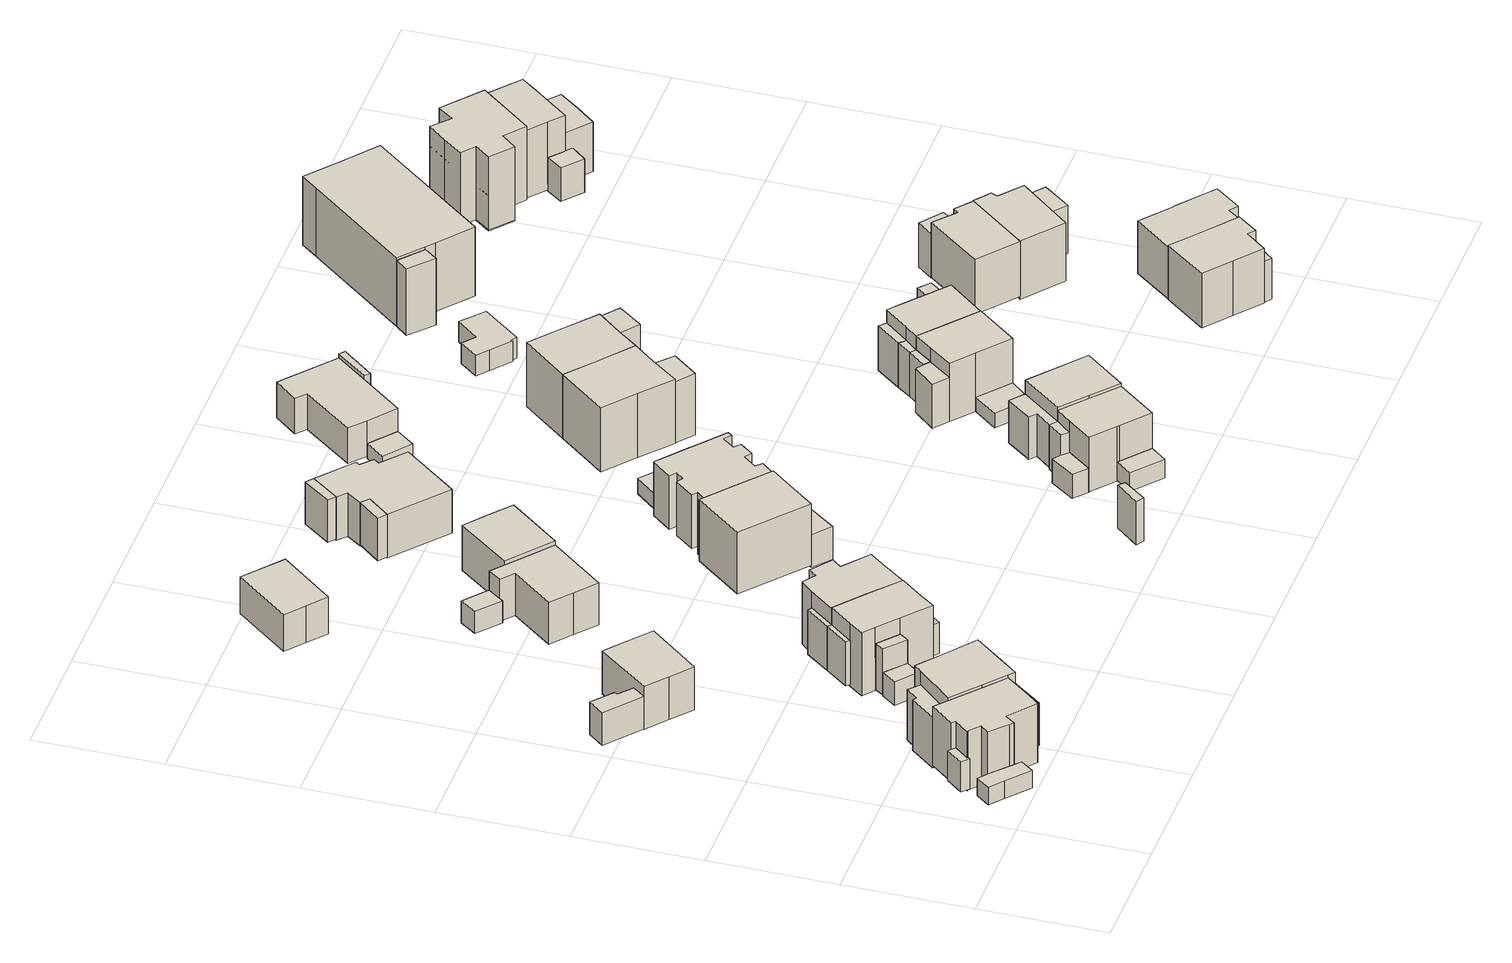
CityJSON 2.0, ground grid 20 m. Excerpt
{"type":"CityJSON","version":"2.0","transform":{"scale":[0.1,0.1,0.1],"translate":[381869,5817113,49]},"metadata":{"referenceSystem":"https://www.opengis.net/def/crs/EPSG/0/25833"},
"CityObjects":{
"building1":{"type":"Building","attributes":{"Gemeindeschluessel":"11000004","BezugspunktDach":"2200","function":"51009_1610","measuredHeight":3.27,"storeysAboveGround":0},"address":[{"country":"Germany","locality":"Berlin"}],"geometry":[{"type":"Solid","lod":"1","boundaries":[[[[0,1,2,3,4,5,6]],[[7,8,9,10,11,12,13]],[[7,13,6,5]],[[8,7,5,4]],[[9,8,4,3]],[[10,9,3,2]],[[11,10,2,1]],[[12,11,1,0]],[[13,12,0,6]]]]}]},
"building2":{"type":"Building","attributes":{"Gemeindeschluessel":"11000004","BezugspunktDach":"2200","function":"51009_1610","measuredHeight":5.19,"storeysAboveGround":0},"address":[{"country":"Germany","locality":"Berlin"}],"geometry":[{"type":"Solid","lod":"1","boundaries":[[[[14,15,16,17,18,19,20]],[[21,22,23,24,25,26,27]],[[21,27,20,19]],[[22,21,19,18]],[[23,22,18,17]],[[24,23,17,16]],[[25,24,16,15]],[[26,25,15,14]],[[27,26,14,20]]]]}]},
"building3":{"type":"Building","attributes":{"Gemeindeschluessel":"11000004","function":"31001_1010"},"address":[{"country":"Germany","locality":"Berlin","thoroughfareNumber":"19","thoroughfareName":"Im Hornisgrund"}],"children":["building3-1","building3-2"]},
"building3-1":{"type":"BuildingPart","attributes":{"BezugspunktDach":"2200","measuredHeight":13.27,"storeysAboveGround":2},"parents":["building3"],"geometry":[{"type":"MultiSurface","lod":"1","boundaries":[[[28,29,30,31,32,33,34,35,36,37,38,39,40,41]],[[42,43,44,45,46,47,48,49,9,50,8,51,52,53]],[[42,53,41,40]],[[43,42,40,39]],[[44,43,39,38]],[[45,44,38,37]],[[46,45,37,36]],[[54,55,36,35]],[[48,47,35,34]],[[49,48,34,33]],[[9,49,33,32]],[[50,9,32,31]],[[8,50,31,30]],[[51,8,30,29]],[[52,51,29,28]],[[53,52,28,41]],[[47,46,55,54]]]}]},
"building3-2":{"type":"BuildingPart","attributes":{"BezugspunktDach":"2200","measuredHeight":7.38,"storeysAboveGround":2},"parents":["building3"],"geometry":[{"type":"MultiSurface","lod":"1","boundaries":[[[56,57,58,55,54]],[[46,59,60,61,47]],[[59,46,55,58]],[[60,59,58,57]],[[61,60,57,56]],[[47,61,56,54]],[[47,62,54,55,46]]]}]},
"building4":{"type":"Building","attributes":{"Gemeindeschluessel":"11000004","function":"31001_1010"},"address":[{"country":"Germany","locality":"Berlin","thoroughfareNumber":"21","thoroughfareName":"Im Hornisgrund"}],"children":["building4-1","building4-2","building4-3"]},
"building4-1":{"type":"BuildingPart","attributes":{"BezugspunktDach":"2200","measuredHeight":13.45,"storeysAboveGround":2},"parents":["building4"],"geometry":[{"type":"MultiSurface","lod":"1","boundaries":[[[63,64,65,66,67,68,69,70,71]],[[72,73,74,75,76,77,78,79,80]],[[72,81,82,71,70]],[[73,72,70,69]],[[74,73,69,68]],[[75,74,68,67]],[[76,75,67,66]],[[58,83,66,65]],[[77,76,84,85,86]],[[78,77,65,64]],[[79,78,64,63]],[[80,79,63,71]],[[80,82,81,72]],[[86,85,84,83,58]]]}]},
"building4-2":{"type":"BuildingPart","attributes":{"BezugspunktDach":"2200","measuredHeight":8.8,"storeysAboveGround":2},"parents":["building4"],"geometry":[{"type":"MultiSurface","lod":"1","boundaries":[[[82,81,87,88,89,90]],[[91,92,93,72,80,94]],[[91,94,90,89]],[[92,91,89,88]],[[93,92,88,87]],[[72,93,87,81]],[[94,80,82,90]],[[80,72,81,82,95]]]}]},
"building4-3":{"type":"BuildingPart","attributes":{"BezugspunktDach":"2200","measuredHeight":7.32,"storeysAboveGround":2},"parents":["building4"],"geometry":[{"type":"Solid","lod":"1","boundaries":[[[[57,96,83,58]],[[84,97,98,85]],[[97,84,83,96]],[[98,97,96,57]],[[85,98,57,58]],[[85,58,83,84]]]]}]},
"building5":{"type":"Building","attributes":{"Gemeindeschluessel":"11000004","function":"31001_1010"},"address":[{"country":"Germany","locality":"Berlin","thoroughfareNumber":"14","thoroughfareName":"Im Hornisgrund"}],"children":["building5-1","building5-2"]},
"building5-1":{"type":"BuildingPart","attributes":{"BezugspunktDach":"2200","measuredHeight":8.42,"storeysAboveGround":2},"parents":["building5"],"geometry":[{"type":"MultiSurface","lod":"1","boundaries":[[[99,100,101,102,103,104]],[[105,106,107,108,109,110]],[[105,110,111,112,113,114,104,103]],[[106,105,103,102]],[[107,106,102,101]],[[108,107,101,100]],[[109,108,100,99]],[[110,109,99,104]],[[114,113,112,111]]]}]},
"building5-2":{"type":"BuildingPart","attributes":{"BezugspunktDach":"2200","measuredHeight":5.69,"storeysAboveGround":2},"parents":["building5"],"geometry":[{"type":"Solid","lod":"1","boundaries":[[[[114,113,115,116,117,118]],[[119,120,121,112,111,122]],[[119,122,118,117]],[[120,119,117,116]],[[121,120,116,115]],[[112,121,115,113]],[[122,111,114,118]],[[111,112,113,114]]]]}]},
"building6":{"type":"Building","attributes":{"Gemeindeschluessel":"11000004","BezugspunktDach":"2200","function":"31001_2463","measuredHeight":4.17,"storeysAboveGround":1},"address":[{"country":"Germany","locality":"Berlin","thoroughfareNumber":"23 (1)","thoroughfareName":"Im Hornisgrund"}],"geometry":[{"type":"Solid","lod":"1","boundaries":[[[[123,124,125,126]],[[127,128,129,130]],[[127,130,126,125]],[[128,127,125,124]],[[129,128,124,123]],[[130,129,123,126]]]]}]},
"building7":{"type":"Building","attributes":{"Gemeindeschluessel":"11000004","function":"31001_1010"},"address":[{"country":"Germany","locality":"Berlin","thoroughfareNumber":"23","thoroughfareName":"Im Hornisgrund"}],"children":["building7-1","building7-2","building7-3","building7-4"]},
"building7-1":{"type":"BuildingPart","attributes":{"BezugspunktDach":"2200","measuredHeight":13.95,"storeysAboveGround":2},"parents":["building7"],"geometry":[{"type":"MultiSurface","lod":"1","boundaries":[[[131,132,133,134,135,136,137,138,139]],[[140,141,142,143,144,145,146,147,148]],[[140,148,139,138]],[[149,150,138,137]],[[141,140,151,152,153]],[[142,141,137,136]],[[143,142,136,135]],[[144,154,155,135,134]],[[145,144,134,133]],[[146,145,133,132]],[[156,157,158,132,131]],[[147,146,159,160]],[[148,147,131,139]],[[153,152,151,150,149]],[[143,155,154,144]],[[160,159,158,157,156]]]}]},
"building7-2":{"type":"BuildingPart","attributes":{"BezugspunktDach":"2200","measuredHeight":5.35,"storeysAboveGround":2},"parents":["building7"],"geometry":[{"type":"Solid","lod":"1","boundaries":[[[[161,162,155,154]],[[163,164,165,166]],[[163,166,154,144,143,155]],[[164,163,155,162]],[[165,164,162,161]],[[166,165,161,154]],[[155,143,144,154]]]]}]},
"building7-3":{"type":"BuildingPart","attributes":{"BezugspunktDach":"2200","measuredHeight":8.01,"storeysAboveGround":2},"parents":["building7"],"geometry":[{"type":"MultiSurface","lod":"1","boundaries":[[[167,158,157,168]],[[160,159,169,170]],[[160,170,168,157]],[[169,159,158,167]],[[170,169,167,168]],[[160,171,157,158,159]]]}]},
"building7-4":{"type":"BuildingPart","attributes":{"BezugspunktDach":"2200","measuredHeight":7.72,"storeysAboveGround":2},"parents":["building7"],"geometry":[{"type":"Solid","lod":"1","boundaries":[[[[150,149,172,173]],[[174,153,152,175]],[[174,175,173,172]],[[153,174,172,149]],[[175,152,150,173]],[[153,149,150,152]]]]}]},
"building8":{"type":"Building","attributes":{"Gemeindeschluessel":"11000004","function":"31001_1010"},"address":[{"country":"Germany","locality":"Berlin","thoroughfareNumber":"25","thoroughfareName":"Im Hornisgrund"}],"children":["building8-1","building8-2","building8-3"]},
"building8-1":{"type":"BuildingPart","attributes":{"BezugspunktDach":"2200","measuredHeight":13.78,"storeysAboveGround":2},"parents":["building8"],"geometry":[{"type":"MultiSurface","lod":"1","boundaries":[[[176,177,178,179,180,181,182,183,184,185,186,187]],[[188,189,190,191,192,193,194,195,196,143,142,141]],[[188,141,187,186],[153,197,198,149]],[[189,188,186,185]],[[190,189,185,184]],[[191,190,184,183]],[[192,191,183,182]],[[193,192,182,181]],[[194,193,181,180]],[[195,194,180,179]],[[196,195,179,178]],[[155,199,178,177]],[[142,143,177,176]],[[141,142,176,187]],[[198,197,153,149]],[[200,143,196,199,155]]]}]},
"building8-2":{"type":"BuildingPart","attributes":{"BezugspunktDach":"2200","measuredHeight":5.31,"storeysAboveGround":2},"parents":["building8"],"geometry":[{"type":"MultiSurface","lod":"1","boundaries":[[[162,201,199,155]],[[196,202,203,143]],[[196,143,155,143,196,204]],[[202,196,199,201]],[[203,202,201,162]],[[143,203,162,155]],[[204,196,143,155,199]]]}]},
"building8-3":{"type":"BuildingPart","attributes":{"BezugspunktDach":"2200","measuredHeight":7.72,"storeysAboveGround":2},"parents":["building8"],"geometry":[{"type":"MultiSurface","lod":"1","boundaries":[[[149,198,205,172]],[[206,197,153,174]],[[206,174,172,205]],[[197,206,205,198]],[[174,153,149,172]],[[207,153,197,208,198,149]]]}]},
"building9":{"type":"Building","attributes":{"Gemeindeschluessel":"11000004","BezugspunktDach":"2200","function":"31001_1010","measuredHeight":7.06,"storeysAboveGround":2},"address":[{"country":"Germany","locality":"Berlin","thoroughfareNumber":"2","thoroughfareName":"Bläulingsweg"}],"geometry":[{"type":"Solid","lod":"1","boundaries":[[[[209,210,211,212,213]],[[214,215,216,217,218]],[[214,218,213,212]],[[215,214,212,211]],[[216,215,211,210]],[[217,216,210,209]],[[218,217,209,213]]]]}]},
"building10":{"type":"Building","attributes":{"Gemeindeschluessel":"11000004","function":"31001_1010"},"address":[{"country":"Germany","locality":"Berlin","thoroughfareNumber":"16","thoroughfareName":"Im Hornisgrund"}],"children":["building10-1","building10-2"]},
"building10-1":{"type":"BuildingPart","attributes":{"BezugspunktDach":"2200","measuredHeight":9.15,"storeysAboveGround":2},"parents":["building10"],"geometry":[{"type":"MultiSurface","lod":"1","boundaries":[[[219,220,221,222,223,224,225,226,227]],[[228,229,230,231,232,233,234,235,236]],[[228,236,227,226]],[[229,228,226,225]],[[230,229,237,238,239,240,241,225,224]],[[231,230,224,223]],[[232,231,223,222]],[[233,232,222,221]],[[234,233,221,220]],[[235,234,220,219]],[[236,235,219,227]],[[241,240,239,238,237]]]}]},
"building10-2":{"type":"BuildingPart","attributes":{"BezugspunktDach":"2200","measuredHeight":5.4,"storeysAboveGround":2},"parents":["building10"],"geometry":[{"type":"Solid","lod":"1","boundaries":[[[[242,240,239,243,244]],[[245,238,237,246,247]],[[245,247,244,243]],[[238,245,243,239]],[[246,237,240,242]],[[247,246,242,244]],[[237,238,239,240]]]]}]},
"building11":{"type":"Building","attributes":{"Gemeindeschluessel":"11000004","BezugspunktDach":"2200","function":"31001_1010","measuredHeight":9.06,"storeysAboveGround":2},"address":[{"country":"Germany","locality":"Berlin","thoroughfareNumber":"18","thoroughfareName":"Im Hornisgrund"}],"geometry":[{"type":"Solid","lod":"1","boundaries":[[[[248,249,250,251,252]],[[253,254,255,256,257]],[[253,257,252,251]],[[254,253,251,250]],[[255,254,250,249]],[[256,255,249,248]],[[257,256,248,252]]]]}]},
"building12":{"type":"Building","attributes":{"Gemeindeschluessel":"11000004","function":"31001_1010"},"address":[{"country":"Germany","locality":"Berlin","thoroughfareNumber":"27","thoroughfareName":"Im Hornisgrund"}],"children":["building12-1","building12-2"]},
"building12-1":{"type":"BuildingPart","attributes":{"BezugspunktDach":"2200","measuredHeight":12.34,"storeysAboveGround":3},"parents":["building12"],"geometry":[{"type":"MultiSurface","lod":"1","boundaries":[[[258,259,260,261,262,263]],[[264,265,266,267,268,269]],[[264,269,263,262]],[[265,264,262,261]],[[266,265,261,260]],[[267,266,260,259]],[[270,271,259,258]],[[269,268,258,263]],[[268,267,271,270]]]}]},
"building12-2":{"type":"BuildingPart","attributes":{"BezugspunktDach":"2200","measuredHeight":5.68,"storeysAboveGround":3},"parents":["building12"],"geometry":[{"type":"MultiSurface","lod":"1","boundaries":[[[272,273,271,270]],[[274,275,276,277]],[[274,277,270,268,267]],[[275,274,271,273]],[[276,275,273,272]],[[277,276,272,270]],[[267,268,270,271]]]}]},
"building13":{"type":"Building","attributes":{"Gemeindeschluessel":"11000004","BezugspunktDach":"2200","function":"51009_1610","measuredHeight":7.43,"storeysAboveGround":0},"address":[{"country":"Germany","locality":"Berlin"}],"geometry":[{"type":"Solid","lod":"1","boundaries":[[[[278,279,280,281]],[[282,283,284,285]],[[282,285,281,280]],[[283,282,280,279]],[[284,283,279,278]],[[285,284,278,281]]]]}]},
"building14":{"type":"Building","attributes":{"Gemeindeschluessel":"11000004","BezugspunktDach":"2200","function":"51009_1610","measuredHeight":7.4,"storeysAboveGround":0},"address":[{"country":"Germany","locality":"Berlin"}],"geometry":[{"type":"Solid","lod":"1","boundaries":[[[[286,287,288,289]],[[290,291,292,293]],[[290,293,289,288]],[[291,290,288,287]],[[292,291,287,286]],[[293,292,286,289]]]]}]},
"building15":{"type":"Building","attributes":{"Gemeindeschluessel":"11000004","BezugspunktDach":"2200","function":"51009_1610","measuredHeight":7.48,"storeysAboveGround":0},"address":[{"country":"Germany","locality":"Berlin"}],"geometry":[{"type":"Solid","lod":"1","boundaries":[[[[294,295,296,297]],[[298,299,300,301]],[[298,301,297,296]],[[299,298,296,295]],[[300,299,295,294]],[[301,300,294,297]]]]}]},
"building16":{"type":"Building","attributes":{"Gemeindeschluessel":"11000004","BezugspunktDach":"2200","function":"31001_1010","measuredHeight":7.59,"storeysAboveGround":2},"address":[{"country":"Germany","locality":"Berlin","thoroughfareNumber":"18A","thoroughfareName":"Im Hornisgrund"}],"geometry":[{"type":"Solid","lod":"1","boundaries":[[[[302,303,304,305,306,307,287,286,308,280,279,278]],[[309,310,311,312,313,314,315,316,317,318,319,320]],[[309,320,278,279]],[[310,309,279,280]],[[311,310,280,308]],[[312,311,308,286]],[[313,312,286,287]],[[314,313,287,307]],[[315,314,307,306]],[[316,315,306,305]],[[317,316,305,304]],[[318,317,304,303]],[[319,318,303,302]],[[320,319,302,278]]]]}]},
"building17":{"type":"Building","attributes":{"Gemeindeschluessel":"11000004","BezugspunktDach":"2200","function":"31001_1010","measuredHeight":11.29,"storeysAboveGround":3},"address":[{"country":"Germany","locality":"Berlin","thoroughfareNumber":"29, 29A","thoroughfareName":"Im Hornisgrund"}],"geometry":[{"type":"Solid","lod":"1","boundaries":[[[[321,322,323,324,325,326,327,328,329,330,331,332,333,334,335,336,337,338,339,340,341,342,343,344]],[[345,346,347,348,349,350,351,352,353,354,355,356,357,358,359,360,361,362,363,364,365,366,367,368]],[[345,368,344,343]],[[346,345,343,342]],[[347,346,342,341]],[[348,347,341,340]],[[349,348,340,339]],[[350,349,339,338]],[[351,350,338,337]],[[352,351,337,336]],[[353,352,336,335]],[[354,353,335,334]],[[355,354,334,333]],[[356,355,333,332]],[[357,356,332,331]],[[358,357,331,330]],[[359,358,330,329]],[[360,359,329,328]],[[361,360,328,327]],[[362,361,327,326]],[[363,362,326,325]],[[364,363,325,324]],[[365,364,324,323]],[[366,365,323,322]],[[367,366,322,321]],[[368,367,321,344]]]]}]},
"building18":{"type":"Building","attributes":{"Gemeindeschluessel":"11000004","BezugspunktDach":"2200","function":"31001_2463","measuredHeight":2.74,"storeysAboveGround":1},"address":[{"country":"Germany","locality":"Berlin","thoroughfareNumber":"29 (1)","thoroughfareName":"Im Hornisgrund"}],"geometry":[{"type":"Solid","lod":"1","boundaries":[[[[369,370,371,372]],[[373,374,356,354]],[[373,354,372,371]],[[374,373,371,370]],[[356,374,370,369]],[[354,356,369,372]]]]}]},
"building19":{"type":"Building","attributes":{"Gemeindeschluessel":"11000004","BezugspunktDach":"2200","function":"51009_1610","measuredHeight":4.5,"storeysAboveGround":0},"address":[{"country":"Germany","locality":"Berlin"}],"geometry":[{"type":"Solid","lod":"1","boundaries":[[[[375,376,377,378,379]],[[380,381,382,383,384]],[[380,384,379,378]],[[381,380,378,377]],[[382,381,377,376]],[[383,382,376,375]],[[384,383,375,379]]]]}]},
"building20":{"type":"Building","attributes":{"Gemeindeschluessel":"11000004","BezugspunktDach":"2200","function":"31001_2463","measuredHeight":4.15,"storeysAboveGround":1},"address":[{"country":"Germany","locality":"Berlin","thoroughfareNumber":"29 (1)","thoroughfareName":"Falterweg"}],"geometry":[{"type":"Solid","lod":"1","boundaries":[[[[385,386,387,388]],[[389,390,391,392]],[[389,392,388,387]],[[390,389,387,386]],[[391,390,386,385]],[[392,391,385,388]]]]}]},
"building21":{"type":"Building","attributes":{"Gemeindeschluessel":"11000004","function":"31001_1010"},"address":[{"country":"Germany","locality":"Berlin","thoroughfareNumber":"29","thoroughfareName":"Falterweg"}],"children":["building21-1","building21-2"]},
"building21-1":{"type":"BuildingPart","attributes":{"BezugspunktDach":"2200","measuredHeight":11.3,"storeysAboveGround":2},"parents":["building21"],"geometry":[{"type":"MultiSurface","lod":"1","boundaries":[[[393,394,395,396,397,398,399,400]],[[401,402,403,404,405,406,407,408]],[[401,408,400,399]],[[409,410,399,398]],[[403,402,398,397]],[[404,403,397,396]],[[405,404,396,395]],[[406,405,395,394]],[[407,406,394,393]],[[408,407,393,400]],[[402,401,410,409]]]}]},
"building21-2":{"type":"BuildingPart","attributes":{"BezugspunktDach":"2200","measuredHeight":7.67,"storeysAboveGround":2},"parents":["building21"],"geometry":[{"type":"MultiSurface","lod":"1","boundaries":[[[410,409,411,412]],[[413,414,382,381]],[[413,381,412,411]],[[414,413,411,409]],[[382,414,402,401]],[[381,382,410,412]],[[401,402,415,409,410]]]}]},
"building22":{"type":"Building","attributes":{"Gemeindeschluessel":"11000004","BezugspunktDach":"2200","function":"31001_2463","measuredHeight":2.57,"storeysAboveGround":1},"address":[{"country":"Germany","locality":"Berlin","thoroughfareNumber":"20 (1)","thoroughfareName":"Im Hornisgrund"}],"geometry":[{"type":"Solid","lod":"1","boundaries":[[[[416,417,418,419]],[[420,421,422,423]],[[420,423,419,418]],[[421,420,418,417]],[[422,421,417,416]],[[423,422,416,419]]]]}]},
"building23":{"type":"Building","attributes":{"Gemeindeschluessel":"11000004","function":"31001_1010"},"address":[{"country":"Germany","locality":"Berlin","thoroughfareNumber":"31","thoroughfareName":"Im Hornisgrund"}],"children":["building23-1","building23-2"]},
"building23-1":{"type":"BuildingPart","attributes":{"BezugspunktDach":"2200","measuredHeight":12.92,"storeysAboveGround":3},"parents":["building23"],"geometry":[{"type":"MultiSurface","lod":"1","boundaries":[[[424,425,426,427,428,429,430]],[[431,432,433,434,435,436,437]],[[431,437,430,429]],[[432,431,429,428]],[[433,432,428,427]],[[434,433,427,426]],[[438,439,440,441,442,435,434,426,425]],[[436,435,425,424]],[[437,436,424,430]],[[442,441,440,439,438]]]}]},
"building23-2":{"type":"BuildingPart","attributes":{"BezugspunktDach":"2200","measuredHeight":10.72,"storeysAboveGround":3},"parents":["building23"],"geometry":[{"type":"Solid","lod":"1","boundaries":[[[[443,444,440,439]],[[441,445,446,442]],[[445,441,440,444]],[[446,445,444,443]],[[442,446,443,439]],[[442,439,440,441]]]]}]},
"building24":{"type":"Building","attributes":{"Gemeindeschluessel":"11000004","function":"31001_1010"},"address":[{"country":"Germany","locality":"Berlin","thoroughfareNumber":"31","thoroughfareName":"Falterweg"}],"children":["building24-1","building24-2"]},
"building24-1":{"type":"BuildingPart","attributes":{"BezugspunktDach":"2200","measuredHeight":12.23,"storeysAboveGround":2},"parents":["building24"],"geometry":[{"type":"MultiSurface","lod":"1","boundaries":[[[447,448,449,450,451]],[[452,453,454,455,456]],[[452,456,457,458,459,409,451,450]],[[453,452,450,449]],[[454,453,449,448]],[[455,454,448,447]],[[456,455,447,451]],[[409,459,458,457]]]}]},
"building24-2":{"type":"BuildingPart","attributes":{"BezugspunktDach":"2200","measuredHeight":7.36,"storeysAboveGround":2},"parents":["building24"],"geometry":[{"type":"MultiSurface","lod":"1","boundaries":[[[409,459,460,461,462,411]],[[463,464,465,458,457,466]],[[463,466,411,462]],[[464,463,462,461]],[[465,464,461,460]],[[458,465,460,459]],[[466,457,409,411]],[[457,458,467,459,409]]]}]},
"building25":{"type":"Building","attributes":{"Gemeindeschluessel":"11000004","BezugspunktDach":"2200","function":"31001_1010","measuredHeight":6.19,"storeysAboveGround":2},"address":[{"country":"Germany","locality":"Berlin","thoroughfareNumber":"20","thoroughfareName":"Im Hornisgrund"}],"geometry":[{"type":"Solid","lod":"1","boundaries":[[[[468,469,470,471,472,473,474,475]],[[476,477,478,479,480,481,482,483]],[[476,483,475,474]],[[477,476,474,473]],[[478,477,473,472]],[[479,478,472,471]],[[480,479,471,470]],[[481,480,470,469]],[[482,481,469,468]],[[483,482,468,475]]]]}]},
"building26":{"type":"Building","attributes":{"Gemeindeschluessel":"11000004","BezugspunktDach":"2200","function":"31001_2463","measuredHeight":2.56,"storeysAboveGround":1},"address":[{"country":"Germany","locality":"Berlin","thoroughfareNumber":"31 (1)","thoroughfareName":"Falterweg"}],"geometry":[{"type":"Solid","lod":"1","boundaries":[[[[484,485,486,487,488,489]],[[490,491,492,493,494,495]],[[490,495,489,488]],[[491,490,488,487]],[[492,491,487,486]],[[493,492,486,485]],[[494,493,485,484]],[[495,494,484,489]]]]}]},
"building27":{"type":"Building","attributes":{"Gemeindeschluessel":"11000004","BezugspunktDach":"2200","function":"31001_2463","measuredHeight":2.49,"storeysAboveGround":1},"address":[{"country":"Germany","locality":"Berlin","thoroughfareNumber":"33 (1)","thoroughfareName":"Falterweg"}],"geometry":[{"type":"Solid","lod":"1","boundaries":[[[[488,487,496,497,498]],[[499,500,501,502,503]],[[499,503,498,497]],[[500,499,497,496]],[[501,500,496,487]],[[502,501,487,488]],[[503,502,488,498]]]]}]},
"building28":{"type":"Building","attributes":{"Gemeindeschluessel":"11000004","BezugspunktDach":"2200","function":"51009_1610","measuredHeight":6.92,"storeysAboveGround":0},"address":[{"country":"Germany","locality":"Berlin"}],"geometry":[{"type":"Solid","lod":"1","boundaries":[[[[504,505,506,507]],[[479,508,509,480]],[[479,480,507,506]],[[508,479,506,505]],[[509,508,505,504]],[[480,509,504,507]]]]}]},
"building29":{"type":"Building","attributes":{"Gemeindeschluessel":"11000004","function":"31001_1010"},"address":[{"country":"Germany","locality":"Berlin","thoroughfareNumber":"33","thoroughfareName":"Im Hornisgrund"}],"children":["building29-1","building29-2"]},
"building29-1":{"type":"BuildingPart","attributes":{"BezugspunktDach":"2200","measuredHeight":12.95,"storeysAboveGround":3},"parents":["building29"],"geometry":[{"type":"MultiSurface","lod":"1","boundaries":[[[428,427,510,511,512,513,429]],[[514,515,516,517,433,432,431]],[[514,431,429,513]],[[515,514,513,512]],[[516,515,512,511]],[[517,518,519,511,510]],[[433,517,510,427]],[[432,433,427,428]],[[431,432,428,429]],[[516,520,519,518,517]]]}]},
"building29-2":{"type":"BuildingPart","attributes":{"BezugspunktDach":"2200","measuredHeight":11.17,"storeysAboveGround":3},"parents":["building29"],"geometry":[{"type":"MultiSurface","lod":"1","boundaries":[[[521,522,519,518]],[[523,524,525,526]],[[523,526,527,517,516,519]],[[524,523,519,522]],[[525,524,522,521]],[[526,525,521,518]],[[518,519,516,517,527]]]}]},
"building30":{"type":"Building","attributes":{"Gemeindeschluessel":"11000004","function":"31001_1010"},"address":[{"country":"Germany","locality":"Berlin","thoroughfareNumber":"33","thoroughfareName":"Falterweg"}],"children":["building30-1","building30-2","building30-3"]},
"building30-1":{"type":"BuildingPart","attributes":{"BezugspunktDach":"2200","measuredHeight":12.7,"storeysAboveGround":2},"parents":["building30"],"geometry":[{"type":"MultiSurface","lod":"1","boundaries":[[[528,529,530,531,532,533,534]],[[535,536,537,538,500,499,539]],[[540,541,534,533]],[[536,535,533,532],[542,543,544,545]],[[537,536,532,531]],[[538,537,531,530]],[[500,538,530,529]],[[499,500,529,528]],[[539,499,528,534]],[[535,539,541,540]],[[544,543,542,545]]]}]},
"building30-2":{"type":"BuildingPart","attributes":{"BezugspunktDach":"2200","measuredHeight":7.69,"storeysAboveGround":2},"parents":["building30"],"geometry":[{"type":"MultiSurface","lod":"1","boundaries":[[[541,540,546,547,548]],[[549,550,535,539,551]],[[549,551,548,547]],[[550,549,547,546]],[[535,550,552,542]],[[551,539,541,548]],[[542,552,546,540]],[[539,535,540,541]]]}]},
"building30-3":{"type":"BuildingPart","attributes":{"BezugspunktDach":"2200","measuredHeight":7.66,"storeysAboveGround":2},"parents":["building30"],"geometry":[{"type":"MultiSurface","lod":"1","boundaries":[[[545,544,553,554]],[[555,543,542,552]],[[555,552,554,553]],[[543,555,553,544]],[[546,540,545,554]],[[543,544,545,542]],[[552,542,540,546]]]}]},
"building31":{"type":"Building","attributes":{"Gemeindeschluessel":"11000004","BezugspunktDach":"2200","function":"51009_1610","measuredHeight":7.65,"storeysAboveGround":0},"address":[{"country":"Germany","locality":"Berlin"}],"geometry":[{"type":"Solid","lod":"1","boundaries":[[[[556,557,558,559]],[[560,561,562,563]],[[560,563,559,558]],[[561,560,558,557]],[[562,561,557,556]],[[563,562,556,559]]]]}]},
"building32":{"type":"Building","attributes":{"Gemeindeschluessel":"11000004","function":"31001_1010"},"address":[{"country":"Germany","locality":"Berlin","thoroughfareNumber":"35","thoroughfareName":"Falterweg"}],"children":["building32-1","building32-2"]},
"building32-1":{"type":"BuildingPart","attributes":{"BezugspunktDach":"2200","measuredHeight":12.46,"storeysAboveGround":2},"parents":["building32"],"geometry":[{"type":"MultiSurface","lod":"1","boundaries":[[[564,565,566,567,568,569,570]],[[562,561,571,572,573,574,543]],[[556,544,570,569]],[[561,562,569,568]],[[571,561,568,567]],[[572,571,567,566]],[[573,572,566,565]],[[574,573,565,564]],[[543,574,564,570]],[[562,543,544,556]]]}]},
"building32-2":{"type":"BuildingPart","attributes":{"BezugspunktDach":"2200","measuredHeight":7.63,"storeysAboveGround":2},"parents":["building32"],"geometry":[{"type":"Solid","lod":"1","boundaries":[[[[544,556,559,553]],[[563,562,543,555]],[[563,555,553,559]],[[562,563,559,556]],[[555,543,544,553]],[[543,562,556,544]]]]}]},
"building33":{"type":"Building","attributes":{"Gemeindeschluessel":"11000004","BezugspunktDach":"2200","function":"31001_2460","measuredHeight":5.82,"storeysAboveGround":1},"address":[{"country":"Germany","locality":"Berlin","thoroughfareNumber":"35 (1)","thoroughfareName":"Im Hornisgrund"}],"geometry":[{"type":"Solid","lod":"1","boundaries":[[[[575,576,577,578,579,580,581,582,583]],[[584,585,586,587,588,589,590,591,592]],[[584,592,583,582]],[[585,584,582,581]],[[586,585,581,580]],[[587,586,580,579]],[[588,587,579,578]],[[589,588,578,577]],[[590,589,577,576]],[[591,590,576,575]],[[592,591,575,583]]]]}]},
"building34":{"type":"Building","attributes":{"Gemeindeschluessel":"11000004","BezugspunktDach":"2200","function":"51009_1610","measuredHeight":7.67,"storeysAboveGround":0},"address":[{"country":"Germany","locality":"Berlin"}],"geometry":[{"type":"Solid","lod":"1","boundaries":[[[[593,594,595,596,597,598]],[[599,600,601,602,603,604]],[[599,604,598,597]],[[600,599,597,596]],[[601,600,596,595]],[[602,601,595,594]],[[603,602,594,593]],[[604,603,593,598]]]]}]},
"building35":{"type":"Building","attributes":{"Gemeindeschluessel":"11000004","BezugspunktDach":"2200","function":"31001_2463","measuredHeight":2.91,"storeysAboveGround":1},"address":[{"country":"Germany","locality":"Berlin","thoroughfareNumber":"35 (1)","thoroughfareName":"Falterweg"}],"geometry":[{"type":"Solid","lod":"1","boundaries":[[[[605,606,607,608]],[[609,601,600,599]],[[609,599,608,607]],[[601,609,607,606]],[[600,601,606,605]],[[599,600,605,608]]]]}]},
"building36":{"type":"Building","attributes":{"Gemeindeschluessel":"11000004","BezugspunktDach":"2200","function":"31001_1010","measuredHeight":12.3,"storeysAboveGround":2},"address":[{"country":"Germany","locality":"Berlin","thoroughfareNumber":"34","thoroughfareName":"Falterweg"}],"geometry":[{"type":"Solid","lod":"1","boundaries":[[[[610,611,612,613,614,615,616,617,618]],[[619,620,621,622,623,624,625,626,627]],[[619,627,618,617]],[[620,619,617,616]],[[621,620,616,615]],[[622,621,615,614]],[[623,622,614,613]],[[624,623,613,612]],[[625,624,612,611]],[[626,625,611,610]],[[627,626,610,618]]]]}]},
"building37":{"type":"Building","attributes":{"Gemeindeschluessel":"11000004","BezugspunktDach":"2200","function":"51009_1610","measuredHeight":7.1,"storeysAboveGround":0},"address":[{"country":"Germany","locality":"Berlin"}],"geometry":[{"type":"Solid","lod":"1","boundaries":[[[[628,629,630,631]],[[632,633,634,635]],[[632,635,631,630]],[[633,632,630,629]],[[634,633,629,628]],[[635,634,628,631]]]]}]},
"building38":{"type":"Building","attributes":{"Gemeindeschluessel":"11000004","BezugspunktDach":"2200","function":"31001_1010","measuredHeight":12.39,"storeysAboveGround":2},"address":[{"country":"Germany","locality":"Berlin","thoroughfareNumber":"37","thoroughfareName":"Falterweg"}],"geometry":[{"type":"Solid","lod":"1","boundaries":[[[[636,637,638,639,640,641,642]],[[643,644,645,646,647,648,649]],[[643,649,642,641]],[[644,643,641,640]],[[645,644,640,639]],[[646,645,639,638]],[[647,646,638,637]],[[648,647,637,636]],[[649,648,636,642]]]]}]},
"building39":{"type":"Building","attributes":{"Gemeindeschluessel":"11000004","function":"31001_1010"},"address":[{"country":"Germany","locality":"Berlin","thoroughfareNumber":"35","thoroughfareName":"Im Hornisgrund"}],"children":["building39-1","building39-2"]},
"building39-1":{"type":"BuildingPart","attributes":{"BezugspunktDach":"2200","measuredHeight":13.95,"storeysAboveGround":3},"parents":["building39"],"geometry":[{"type":"MultiSurface","lod":"1","boundaries":[[[650,651,652,653,654,655,656,657,658]],[[659,660,661,662,663,664,665,666,667]],[[659,667,658,657]],[[660,659,657,656]],[[661,660,656,655]],[[662,661,655,654]],[[663,662,654,653]],[[664,663,653,652]],[[665,664,652,651]],[[666,665,651,650]],[[668,669,650,658]],[[670,667,666,669,668]]]}]},
"building39-2":{"type":"BuildingPart","attributes":{"BezugspunktDach":"2200","measuredHeight":11.64,"storeysAboveGround":3},"parents":["building39"],"geometry":[{"type":"Solid","lod":"1","boundaries":[[[[671,669,668,672]],[[667,666,673,674]],[[667,674,672,668]],[[673,666,669,671]],[[674,673,671,672]],[[667,668,669,666]]]]}]},
"building40":{"type":"Building","attributes":{"Gemeindeschluessel":"11000004","BezugspunktDach":"2200","function":"31001_1010","measuredHeight":12.1,"storeysAboveGround":2},"address":[{"country":"Germany","locality":"Berlin","thoroughfareNumber":"36","thoroughfareName":"Falterweg"}],"geometry":[{"type":"Solid","lod":"1","boundaries":[[[[675,676,677,678,679,680,681,682,683,684,685,686]],[[687,688,689,690,691,692,693,694,695,696,697,698]],[[687,698,686,685]],[[688,687,685,684]],[[689,688,684,683]],[[690,689,683,682]],[[691,690,682,681]],[[692,691,681,680]],[[693,692,680,679]],[[694,693,679,678]],[[695,694,678,677]],[[696,695,677,676]],[[697,696,676,675]],[[698,697,675,686]]]]}]},
"building41":{"type":"Building","attributes":{"Gemeindeschluessel":"11000004","BezugspunktDach":"2200","function":"51009_1610","measuredHeight":7.68,"storeysAboveGround":0},"address":[{"country":"Germany","locality":"Berlin"}],"geometry":[{"type":"Solid","lod":"1","boundaries":[[[[699,700,701,702,703]],[[704,705,706,707,708]],[[704,708,703,702]],[[705,704,702,701]],[[706,705,701,700]],[[707,706,700,699]],[[708,707,699,703]]]]}]},
"building42":{"type":"Building","attributes":{"Gemeindeschluessel":"11000004","function":"31001_1010"},"address":[{"country":"Germany","locality":"Berlin","thoroughfareNumber":"38","thoroughfareName":"Falterweg"}],"children":["building42-1","building42-2"]},
"building42-1":{"type":"BuildingPart","attributes":{"BezugspunktDach":"2200","measuredHeight":12.98,"storeysAboveGround":2},"parents":["building42"],"geometry":[{"type":"Solid","lod":"1","boundaries":[[[[709,710,711,712,713,714,715,716]],[[717,718,719,720,721,722,723,724]],[[717,724,716,715]],[[718,717,715,714]],[[719,718,714,713]],[[720,719,713,712]],[[721,720,712,711]],[[722,725,726,721,711,710]],[[723,722,710,709]],[[724,723,709,716]],[[721,726,725,722]]]]}]},
"building42-2":{"type":"BuildingPart","attributes":{"BezugspunktDach":"2200","measuredHeight":8.39,"storeysAboveGround":2},"parents":["building42"],"geometry":[{"type":"Solid","lod":"1","boundaries":[[[[727,728,726,725]],[[721,729,730,722]],[[729,721,726,728]],[[730,729,728,727]],[[722,730,727,725]],[[721,722,725,726]]]]}]},
"building43":{"type":"Building","attributes":{"Gemeindeschluessel":"11000004","BezugspunktDach":"2200","function":"51009_1610","measuredHeight":8.34,"storeysAboveGround":0},"address":[{"country":"Germany","locality":"Berlin"}],"geometry":[{"type":"Solid","lod":"1","boundaries":[[[[731,732,733,734]],[[735,736,737,738]],[[735,738,734,733]],[[736,735,733,732]],[[737,736,732,731]],[[738,737,731,734]]]]}]},
"building44":{"type":"Building","attributes":{"Gemeindeschluessel":"11000004","function":"31001_1010"},"address":[{"country":"Germany","locality":"Berlin","thoroughfareNumber":"16","thoroughfareName":"Alte Allee"}],"children":["building44-1","building44-2","building44-3"]},
"building44-1":{"type":"BuildingPart","attributes":{"BezugspunktDach":"2200","measuredHeight":12.77,"storeysAboveGround":3},"parents":["building44"],"geometry":[{"type":"Solid","lod":"1","boundaries":[[[[739,740,741,742,743,744,745,746,747,748,749]],[[750,751,752,753,754,755,756,757,758,759,760]],[[750,760,749,748]],[[751,750,748,747]],[[752,751,747,746]],[[753,752,746,745]],[[754,753,745,744]],[[755,754,744,743]],[[756,755,743,742]],[[757,756,742,741]],[[758,757,741,740]],[[759,758,740,739]],[[760,759,739,749]]]]}]},
"building44-2":{"type":"BuildingPart","attributes":{"BezugspunktDach":"2200","measuredHeight":6.06,"storeysAboveGround":3},"parents":["building44"],"geometry":[{"type":"MultiSurface","lod":"1","boundaries":[[[761,762,763,764,765]],[[766,767,768,769,770]],[[766,770,765,764]],[[767,766,771,772]],[[768,767,763,762]],[[769,768,762,761]],[[770,769,761,765]],[[772,771,764,763]]]}]},
"building44-3":{"type":"BuildingPart","attributes":{"BezugspunktDach":"2200","measuredHeight":10.94,"storeysAboveGround":3},"parents":["building44"],"geometry":[{"type":"MultiSurface","lod":"1","boundaries":[[[773,774,775,776,777,778,779]],[[780,781,782,783,772,771,784]],[[780,784,779,778]],[[781,780,778,777]],[[782,781,777,776]],[[783,782,776,775]],[[772,783,775,774]],[[771,764,763,774,773]],[[784,771,773,779]],[[772,785,763,764,771]]]}]},
"building45":{"type":"Building","attributes":{"Gemeindeschluessel":"11000004","function":"31001_1010"},"address":[{"country":"Germany","locality":"Berlin","thoroughfareNumber":"14","thoroughfareName":"Alte Allee"}],"children":["building45-1","building45-2","building45-3"]},
"building45-1":{"type":"BuildingPart","attributes":{"BezugspunktDach":"2200","measuredHeight":14.09,"storeysAboveGround":3},"parents":["building45"],"geometry":[{"type":"MultiSurface","lod":"1","boundaries":[[[786,787,788,789,790,791,792,793]],[[794,795,796,797,798,799,800,801]],[[794,801,793,792]],[[795,794,792,791]],[[796,795,791,790]],[[797,796,790,789]],[[802,803,789,788]],[[798,797,804,805]],[[806,807,808,809,810,799,798,788,787],[809,808,802,805]],[[811,812,813,787,786]],[[801,800,786,793]],[[805,804,803,802]],[[810,809,808,807,806]],[[802,808,809,805]],[[800,799,813,812,811]]]}]},
"building45-2":{"type":"BuildingPart","attributes":{"BezugspunktDach":"2200","measuredHeight":5.85,"storeysAboveGround":3},"parents":["building45"],"geometry":[{"type":"MultiSurface","lod":"1","boundaries":[[[814,815,813,812,816]],[[817,818,819,820,821]],[[817,821,816,812]],[[818,817,812,800,799,813]],[[819,818,810,822]],[[820,819,815,814]],[[821,820,814,816]],[[813,799,800,812]],[[822,810,813,815]]]}]},
"building45-3":{"type":"BuildingPart","attributes":{"BezugspunktDach":"2200","measuredHeight":9.66,"storeysAboveGround":3},"parents":["building45"],"geometry":[{"type":"MultiSurface","lod":"1","boundaries":[[[823,824,825,803,808,807]],[[809,804,826,827,828,810]],[[826,804,803,825]],[[827,826,825,824]],[[828,827,824,823]],[[810,813,815,822,828,823,807]],[[809,810,829,807,808]],[[805,802,803,804]],[[809,808,802,805]],[[822,815,813,810]]]}]}
},
"vertices":[
[64,37,35],[100,7,35],[116,28,35],[106,36,35],[74,65,35],[59,76,35],[42,55,35],[59,76,5],[74,65,5],[106,36,5],[116,28,5],[100,7,5],[64,37,5],[42,55,5],
[65,89,62],[68,92,62],[66,93,62],[85,116,62],[80,121,62],[75,125,62],[54,99,62],[75,125,10],[80,121,10],[85,116,10],[66,93,10],[68,92,10],[65,89,10],[54,99,10],
[68,92,108],[85,78,108],[74,65,108],[101,41,108],[106,36,108],[118,52,108],[161,18,108],[182,43,108],[208,76,108],[162,114,108],[110,158,108],[80,121,108],[85,116,108],[66,93,108],[85,116,5],[80,121,5],[110,158,5],[162,114,5],[208,76,5],[182,43,5],[161,18,5],[118,52,5],[101,41,5],[85,78,5],[68,92,5],[66,93,5],[182,43,79],[208,76,79],
[201,28,79],[226,60,79],[217,68,79],[217,68,5],[226,60,5],[201,28,5],[182,43,18],
[174,104,113],[208,76,113],[217,68,113],[245,103,113],[277,142,113],[234,175,113],[191,209,113],[181,197,113],[130,141,113],[181,197,1],[191,209,1],[234,175,1],[277,142,1],[245,103,1],[217,68,1],[208,76,1],[174,104,1],[130,141,1],[181,197,89],[130,141,89],[245,103,79],[245,103,6],[217,68,6],[217,68,30],
[164,212,89],[148,194,89],[142,197,89],[110,158,89],[142,197,1],[148,194,1],[164,212,1],[110,158,1],[130,141,76],
[254,96,79],[254,96,6],[226,60,6],
[94,543,90],[127,516,90],[194,597,90],[160,625,90],[126,652,90],[61,570,90],[126,652,15],[160,625,15],[194,597,15],[127,516,15],[94,543,15],[61,570,15],[61,570,16],[76,590,16],[76,590,73],[61,570,73],
[55,608,73],[57,613,73],[25,640,73],[5,615,73],[25,640,16],[57,613,16],[55,608,16],[5,615,16],
[260,224,50],[277,246,50],[245,273,50],[228,250,50],[245,273,9],[277,246,9],[260,224,9],[228,250,9],
[255,287,119],[287,260,119],[330,224,119],[346,246,119],[376,283,119],[330,322,119],[283,360,119],[254,324,119],[237,302,119],[254,324,9],[283,360,9],[330,322,9],[376,283,9],[346,246,9],[330,224,9],[287,260,9],[255,287,9],[237,302,9],[283,360,89],[254,324,89],[254,324,38],[254,324,12],[283,360,12],[346,246,62],[376,283,62],[255,287,67],[255,287,91],[287,260,91],[287,260,11],[255,287,11],
[369,227,62],[398,265,62],[376,283,8],[398,265,8],[369,227,8],[346,246,8],
[277,246,91],[245,273,91],[277,246,11],[245,273,11],[255,287,38],
[277,365,89],[249,329,89],[277,365,12],[249,329,12],
[330,322,118],[376,283,118],[407,323,118],[424,345,118],[383,378,118],[395,393,118],[390,397,118],[362,418,118],[352,405,118],[332,419,118],[314,399,118],[283,360,118],[314,399,9],[332,419,9],[352,405,9],[362,418,9],[390,397,9],[395,393,9],[383,378,9],[424,345,9],[407,323,9],[314,399,12],[314,399,89],[407,323,62],[376,283,44],
[428,303,62],[428,303,9],[398,265,9],[407,323,34],
[307,403,89],[307,403,12],[283,360,73],[314,399,51],
[106,1085,91],[136,1061,91],[206,1146,91],[146,1195,91],[76,1109,91],[146,1195,27],[206,1146,27],[136,1061,27],[106,1085,27],[76,1109,27],
[249,732,90],[282,705,90],[352,791,90],[318,818,90],[285,845,90],[264,862,90],[249,842,90],[269,825,90],[216,759,90],[269,825,17],[249,842,17],[264,862,17],[285,845,17],[318,818,17],[352,791,17],[282,705,17],[249,732,17],[216,759,17],[249,842,19],[264,862,19],[264,862,57],[249,842,57],[249,842,30],
[244,836,57],[227,892,57],[208,866,57],[227,892,19],[244,836,19],[208,866,19],
[352,791,97],[418,873,97],[384,901,97],[350,928,97],[285,845,97],[350,928,18],[384,901,18],[418,873,18],[352,791,18],[285,845,18],
[520,463,115],[554,505,115],[581,538,115],[533,578,115],[484,618,115],[423,543,115],[484,618,8],[533,578,8],[581,538,8],[554,505,8],[520,463,8],[423,543,8],[520,463,61],[554,505,61],
[548,440,61],[580,482,61],[554,505,4],[580,482,4],[548,440,4],[520,463,4],
[349,1039,93],[378,1074,93],[366,1084,93],[336,1049,93],[366,1084,19],[378,1074,19],[349,1039,19],[336,1049,19],
[369,1121,93],[402,1164,93],[391,1173,93],[358,1130,93],[391,1173,19],[402,1164,19],[369,1121,19],[358,1130,19],
[706,27,89],[734,63,89],[725,72,89],[694,35,89],[725,72,14],[734,63,14],[706,27,14],[694,35,14],
[434,969,93],[503,1055,93],[465,1087,93],[471,1096,93],[453,1112,93],[457,1119,93],[383,1108,93],[378,1074,17],[366,1084,17],[383,1108,17],[369,1121,17],[402,1164,17],[457,1119,17],[453,1112,17],[471,1096,17],[465,1087,17],[503,1055,17],[434,969,17],[349,1039,17],
[532,578,111],[581,538,111],[599,559,111],[590,568,111],[607,589,111],[618,581,111],[634,602,111],[625,611,111],[640,630,111],[651,621,111],[656,628,111],[614,662,111],[607,668,111],[565,702,111],[558,708,111],[532,677,111],[542,669,111],[531,657,111],[521,663,111],[497,633,111],[505,627,111],[494,615,111],[487,621,111],[484,618,111],[487,621,17],[494,615,17],[505,627,17],[497,633,17],[521,663,17],[531,657,17],[542,669,17],[532,677,17],[558,708,17],[565,702,17],[607,668,17],[614,662,17],[656,628,17],[651,621,17],[640,630,17],[625,611,17],[634,602,17],[618,581,17],[607,589,17],[590,568,17],[599,559,17],[581,538,17],[532,578,17],[484,618,17],
[614,662,44],[649,706,44],[602,745,44],[565,702,44],[602,745,17],[649,706,17],
[797,137,55],[826,174,55],[816,184,55],[804,193,55],[776,155,55],[804,193,13],[816,184,13],[826,174,13],[797,137,13],[776,155,13],
[860,43,47],[880,68,47],[834,106,47],[814,81,47],[834,106,15],[880,68,15],[860,43,15],[814,81,15],
[834,106,109],[838,103,109],[880,68,109],[929,129,109],[888,164,109],[847,198,109],[826,174,109],[797,137,109],[826,174,14],[847,198,14],[888,164,14],[929,129,14],[880,68,14],[838,103,14],[834,106,14],[797,137,14],[847,198,90],[826,174,90],
[835,207,90],[816,184,90],[835,207,13],[847,198,13],[847,198,80],
[584,1073,47],[607,1102,47],[566,1135,47],[543,1106,47],[566,1135,21],[607,1102,21],[584,1073,21],[543,1106,21],
[687,771,128],[735,730,128],[768,773,128],[797,808,128],[748,847,128],[700,886,128],[638,811,128],[700,886,16],[748,847,16],[797,808,16],[768,773,16],[735,730,16],[687,771,16],[638,811,16],[735,730,116],[735,730,124],[768,773,124],[768,773,17],[735,730,17],
[762,709,124],[795,749,124],[795,749,17],[762,709,17],
[888,164,114],[929,129,114],[981,193,114],[897,261,114],[847,198,114],[897,261,15],[981,193,15],[929,129,15],[888,164,15],[847,198,15],[847,198,16],[897,261,16],[897,261,90],
[875,279,90],[845,240,90],[855,231,90],[855,231,16],[845,240,16],[875,279,16],[835,207,16],[897,261,65],
[566,1135,87],[607,1102,87],[660,1168,87],[700,1218,87],[618,1285,87],[588,1249,87],[603,1235,87],[541,1156,87],[603,1235,25],[588,1249,25],[618,1285,25],[700,1218,25],[660,1168,25],[607,1102,25],[566,1135,25],[541,1156,25],
[968,203,43],[992,234,43],[961,260,43],[949,270,43],[946,272,43],[923,241,43],[946,272,17],[949,270,17],[961,260,17],[992,234,17],[968,203,17],[923,241,17],
[980,305,43],[931,345,43],[901,308,43],[931,345,18],[980,305,18],[949,270,18],[946,272,18],[901,308,18],
[667,1161,94],[708,1211,94],[700,1218,94],[660,1168,94],[708,1211,25],[667,1161,25],
[823,841,128],[855,879,128],[807,919,128],[759,958,128],[759,958,16],[807,919,16],[855,879,16],[823,841,16],[823,841,124],[855,879,124],[855,879,98],
[853,818,124],[883,857,124],[855,879,12],[883,857,12],[853,818,12],[823,841,12],[823,841,70],
[931,345,120],[980,305,120],[1031,368,120],[988,403,120],[946,438,120],[925,410,120],[897,373,120],[925,410,18],[946,438,18],[988,403,18],[1031,368,18],[897,373,18],[925,410,95],[897,373,95],[925,410,19],[946,438,19],[946,438,96],[925,410,96],
[915,418,95],[904,426,95],[874,392,95],[904,426,18],[915,418,18],[874,392,18],[915,418,19],
[937,445,96],[915,418,96],[937,445,19],
[964,458,96],[996,497,96],[985,506,96],[954,467,96],[985,506,19],[996,497,19],[964,458,19],[954,467,19],
[988,403,119],[1031,368,119],[1080,427,119],[1015,481,119],[996,497,119],[964,458,119],[946,438,119],[1015,481,19],[1080,427,19],[1031,368,19],[988,403,19],
[829,1034,51],[859,1009,51],[860,1012,51],[869,1006,51],[917,1066,51],[882,1096,51],[853,1061,51],[833,1077,51],[810,1049,51],[833,1077,15],[853,1061,15],[882,1096,15],[917,1066,15],[869,1006,15],[860,1012,15],[859,1009,15],[829,1034,15],[810,1049,15],
[1080,427,94],[1110,466,94],[1092,481,94],[1069,451,94],[1023,489,94],[1015,481,94],[1023,489,18],[1069,451,18],[1092,481,18],[1110,466,18],[1080,427,18],[1015,481,18],
[1069,451,47],[1092,481,47],[1048,517,47],[1023,489,47],[1048,517,18],
[1259,64,114],[1301,31,114],[1328,64,114],[1339,55,114],[1364,87,114],[1354,95,114],[1311,129,114],[1269,163,114],[1217,98,114],[1269,163,19],[1311,129,19],[1354,95,19],[1364,87,19],[1339,55,19],[1328,64,19],[1301,31,19],[1259,64,19],[1217,98,19],
[1312,23,91],[1339,55,91],[1328,64,91],[1301,31,91],[1328,64,20],[1339,55,20],[1312,23,20],[1301,31,20],
[1215,366,115],[1249,408,115],[1289,458,115],[1263,479,115],[1256,471,115],[1222,500,115],[1155,414,115],[1222,500,19],[1256,471,19],[1263,479,19],[1289,458,19],[1249,408,19],[1215,366,19],[1155,414,19],
[933,1161,132],[947,1150,132],[1000,1108,132],[1150,1294,132],[1098,1335,132],[1056,1369,132],[1046,1377,132],[1025,1351,132],[896,1192,132],[1025,1351,12],[1046,1377,12],[1056,1369,12],[1098,1335,12],[1150,1294,12],[1000,1108,12],[947,1150,12],[933,1161,12],[896,1192,12],[896,1192,128],[933,1161,128],[896,1192,23],
[916,1140,128],[880,1173,128],[916,1140,12],[880,1173,12],
[1316,125,111],[1354,95,111],[1364,87,111],[1379,107,111],[1392,97,111],[1424,138,111],[1402,156,111],[1366,184,111],[1364,185,111],[1320,220,111],[1316,223,111],[1269,163,111],[1316,223,20],[1320,220,20],[1364,185,20],[1366,184,20],[1402,156,20],[1424,138,20],[1392,97,20],[1379,107,20],[1364,87,20],[1354,95,20],[1316,125,20],[1269,163,20],
[1256,471,95],[1263,479,95],[1277,499,95],[1242,525,95],[1222,500,95],[1242,525,18],[1277,499,18],[1263,479,18],[1256,471,18],[1222,500,18],
[1276,317,116],[1310,358,116],[1345,400,116],[1309,429,116],[1314,439,116],[1289,458,116],[1249,408,116],[1215,366,116],[1249,408,14],[1289,458,14],[1314,439,14],[1309,429,14],[1345,400,14],[1310,358,14],[1276,317,14],[1215,366,14],[1310,358,98],[1345,400,98],
[1341,334,98],[1374,377,98],[1374,377,14],[1341,334,14],
[1345,400,103],[1351,410,103],[1314,439,103],[1309,429,103],[1314,439,20],[1351,410,20],[1345,400,20],[1309,429,20],
[1178,1161,139],[1159,1136,139],[1193,1108,139],[1213,1132,139],[1245,1106,139],[1312,1189,139],[1252,1238,139],[1233,1213,139],[1205,1238,139],[1180,1208,139],[1156,1178,139],[1180,1208,11],[1205,1238,11],[1233,1213,11],[1252,1238,11],[1312,1189,11],[1245,1106,11],[1213,1132,11],[1193,1108,11],[1159,1136,11],[1178,1161,11],[1156,1178,11],
[1193,1108,71],[1213,1132,71],[1185,1155,71],[1178,1161,71],[1159,1136,71],[1178,1161,10],[1185,1155,10],[1213,1132,10],[1193,1108,10],[1159,1136,10],[1178,1161,12],[1185,1155,12],
[1178,1161,106],[1185,1155,106],[1209,1184,106],[1233,1213,106],[1205,1238,106],[1180,1208,106],[1156,1178,106],[1180,1208,12],[1205,1238,12],[1233,1213,12],[1209,1184,12],[1156,1178,12],[1185,1155,34],
[1273,1084,132],[1296,1065,132],[1329,1106,132],[1347,1129,132],[1362,1148,132],[1312,1189,132],[1278,1148,132],[1245,1106,132],[1278,1148,14],[1312,1189,14],[1362,1148,14],[1347,1129,14],[1329,1106,14],[1296,1065,14],[1273,1084,14],[1245,1106,14],[1329,1106,101],[1347,1129,101],[1347,1129,15],[1329,1106,15],[1296,1065,94],[1296,1065,101],[1322,1097,101],[1322,1097,15],[1296,1065,15],[1273,1084,24],[1273,1084,70],[1296,1065,70],
[1285,1033,70],[1306,1057,70],[1254,1059,70],[1273,1084,12],[1296,1065,12],[1306,1057,12],[1285,1033,12],[1254,1059,12],[1306,1057,15],
[1333,1035,101],[1359,1066,101],[1384,1098,101],[1384,1098,15],[1359,1066,15],[1333,1035,15],[1296,1065,80]
]}
